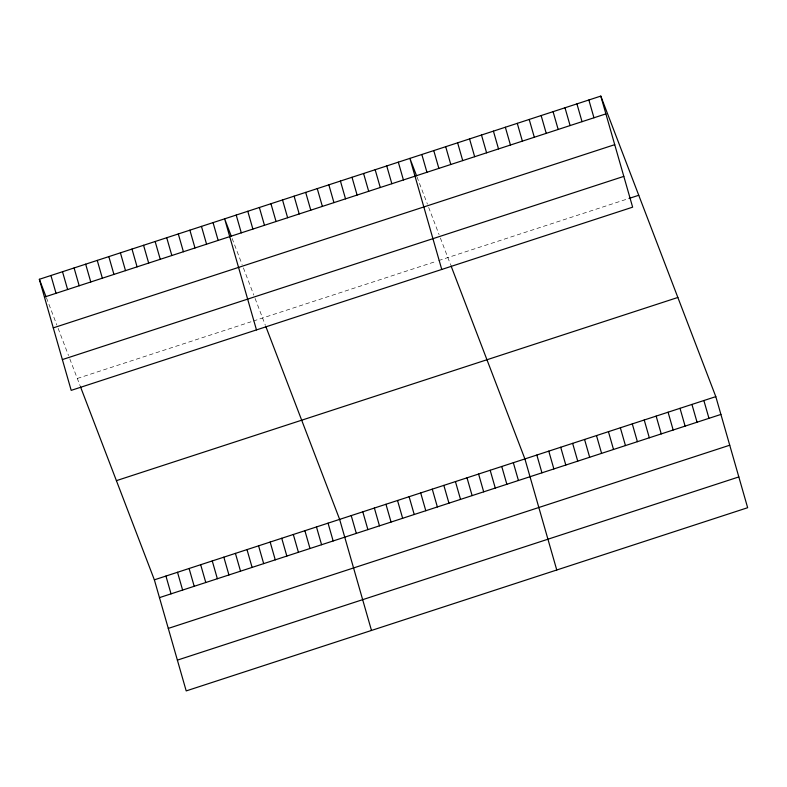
<?xml version="1.0" encoding="UTF-8"?>
<svg xmlns="http://www.w3.org/2000/svg" width="787" height="787" viewBox="0 0 787 787"><rect width="100%" height="100%" fill="white"/><g stroke="black" fill="none" stroke-linecap="round" stroke-linejoin="round"><path stroke-width="0.59" stroke-dasharray="3.94 2.95" d="M77.303 378.468L251.004 321.794M253.316 321.037L436.273 261.343M438.595 260.586L626.816 199.17M416.992 176.908L427.42 204.158M428.669 207.424L439.097 234.674M440.346 237.949L450.646 264.865M232.135 238.451L242.14 264.609M243.39 267.885L253.817 295.125M255.077 298.401L265.376 325.316M46.443 297.82L56.871 325.07M58.12 328.336L68.548 355.586M69.797 358.852L80.097 385.768"/><path stroke-width="1.18" d="M600.796 96.093L632.64 207.168L71.194 390.362L39.35 279.287L600.796 96.093L715.806 396.638L747.65 507.713L186.204 690.907L154.36 579.832L80.49 386.81M44.456 297.083L605.892 113.889M53.28 327.864L614.716 144.67M62.37 359.58L623.816 176.386M628.98 198.462L638.749 195.274M116.407 480.65L677.853 297.466M154.36 579.832L715.806 396.638M159.466 597.628L720.902 414.434M168.29 628.41L729.726 445.216M177.38 660.126L738.826 476.932M416.579 175.826L409.899 158.384L441.753 269.449M451.049 265.908L524.909 458.929L556.763 569.995M231.299 236.277L224.629 218.835L256.473 329.901M265.77 326.359L339.64 519.381L371.484 630.446M39.35 279.287L46.02 296.729M703.873 400.534L708.969 418.33M691.94 404.429L697.046 422.216M680.007 408.325L685.113 426.111M588.863 99.988L593.959 117.784M668.074 412.211L673.18 430.007M576.93 103.884L582.036 121.67M656.151 416.107L661.247 433.903M564.997 107.78L570.103 125.566M644.219 420.002L649.324 437.788M553.074 111.665L558.17 129.462M632.286 423.888L637.391 441.684M541.141 115.561L546.237 133.357M620.353 427.784L625.458 445.58M529.208 119.457L534.314 137.243M608.43 431.679L613.526 449.466M517.275 123.343L522.381 141.139M596.497 435.575L601.593 453.361M505.343 127.238L510.448 145.034M584.564 439.461L589.67 457.257M493.419 131.134L498.515 148.92M572.631 443.356L577.737 461.152M481.487 135.03L486.592 152.816M560.708 447.252L565.804 465.038M469.554 138.915L474.659 156.711M548.775 451.138L553.871 468.934M457.621 142.811L462.726 160.607M536.842 455.034L541.948 472.83M445.698 146.707L450.794 164.493M433.765 150.592L438.861 168.388M513.331 462.707L518.436 480.493M421.832 154.488L426.938 172.284M501.752 466.484L506.858 484.28M490.173 470.262L495.279 488.058M398.32 162.161L403.426 179.957M478.594 474.04L483.69 491.836M386.742 165.939L391.847 183.735M467.016 477.817L472.111 495.613M375.163 169.717L380.269 187.513M455.437 481.595L460.533 499.391M363.584 173.494L368.68 191.29M443.848 485.372L448.954 503.168M352.005 177.272L357.101 195.068M432.27 489.15L437.375 506.946M340.427 181.049L345.523 198.845M420.691 492.928L425.797 510.724M328.848 184.827L333.944 202.623M409.112 496.715L414.218 514.501M317.259 188.614L322.365 206.401M397.533 500.493L402.639 518.279M305.681 192.392L310.786 210.178M385.955 504.27L391.06 522.056M294.102 196.17L299.208 213.956M374.376 508.048L379.472 525.834M282.523 199.947L287.629 217.733M362.797 511.825L367.893 529.612M270.944 203.725L276.05 221.511M351.218 515.603L356.314 533.399M259.366 207.502L264.471 225.289M247.787 211.28L252.883 229.076M328.051 523.158L333.157 540.954M236.208 215.058L241.304 232.854M316.472 526.936L321.578 544.732M304.894 530.713L309.999 548.509M213.051 222.613L218.147 240.409M293.315 534.491L298.421 552.287M201.462 226.39L206.568 244.186M281.736 538.269L286.842 556.065M189.883 230.168L194.989 247.964M270.157 542.046L275.263 559.842M178.305 233.946L183.41 251.742M258.579 545.834L263.675 563.62M166.726 237.733L171.832 255.519M247 549.611L252.096 567.397M155.147 241.511L160.253 259.297M235.421 553.389L240.517 571.175M143.568 245.288L148.674 263.074M223.842 557.166L228.938 574.953M131.99 249.066L137.086 266.852M212.254 560.944L217.36 578.73M120.411 252.843L125.507 270.63M200.675 564.722L205.781 582.518M108.832 256.621L113.928 274.407M189.096 568.499L194.202 586.295M97.254 260.399L102.349 278.195M177.518 572.277L182.623 590.073M85.665 264.176L90.771 281.972M165.939 576.054L171.045 593.851M74.086 267.954L79.192 285.75M62.507 271.731L67.613 289.527M50.929 275.509L56.034 293.305"/></g></svg>
